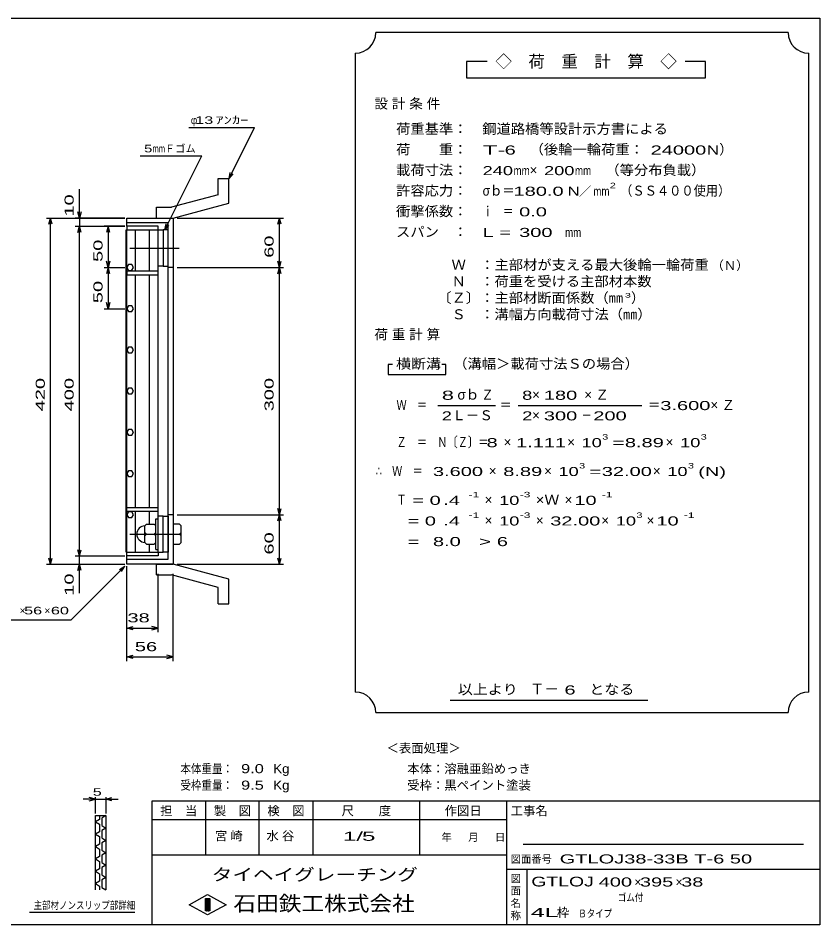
# Model space of a CAD drawing. Units: millimetres, scale not verified. Extents: x -910 to 866, y -641 to 527.
# Drawn here: x -107 to 866, y -573 to 527 of the extents above; entities that cross this region are included whole.
import ezdxf
from ezdxf.enums import TextEntityAlignment as Align

# ---------------------------------------------------------------- set-up
doc = ezdxf.new("R2010")
doc.units = ezdxf.units.MM
doc.header["$LTSCALE"] = 5
doc.linetypes.add('CHAIN', pattern=[18.5, 12, -1.5, 3.5, -1.5])
for name, color, linetype, lineweight in [('0_2', 150, 'Continuous', 25), ('16', 3, 'Continuous', 25), ('19', 6, 'Continuous', 25), ('22', 4, 'Continuous', 25), ('24', 2, 'Continuous', 25), ('32', 4, 'Continuous', 25)]:
    doc.layers.add(name, color=color, linetype=linetype, lineweight=lineweight)
doc.styles.add('ベクトル', font='')
doc.styles.get('ベクトル').set_extended_font_data('ベクトル')

msp = doc.modelspace()

# ---------------------------------------------------------------- linework, layer by layer
at = {"layer": '0_2'}
for p, q in [((-864.5, 526.75), (865.5, 526.75)), ((865.5, 526.75), (865.5, -573.25)), ((865.5, -423.25), (55.5, -423.25)), ((55.5, -423.25), (55.5, -573.25)), ((120.5, -423.25), (120.5, -488.25)), ((185.5, -488.25), (185.5, -423.25)), ((250.5, -423.25), (250.5, -488.25)), ((380.5, -488.25), (380.5, -423.25)), ((485.5, -423.25), (485.5, -573.25)), ((485.5, -445.75), (55.5, -445.75)), ((845.5, -475.75), (505.5, -475.75)), ((55.5, -488.25), (485.5, -488.25)), ((485.5, -505.75), (865.5, -505.75)), ((510.5, -573.25), (510.5, -505.75)), ((100.5, -548.75), (123, -536.25)), ((123, -536.25), (145.5, -548.75)), ((123, -561.25), (100.5, -548.75)), ((120.5, -541.25), (125.5, -541.25)), ((120.5, -556.25), (120.5, -541.25)), ((120.5, -541.25), (121.5, -541.25)), ((121.5, -541.25), (121.5, -556.25)), ((122.5, -556.25), (122.5, -541.25)), ((122.5, -541.25), (123.5, -541.25)), ((145.5, -548.75), (123, -561.25)), ((123.5, -541.25), (123.5, -556.25)), ((124.5, -556.25), (124.5, -541.25)), ((124.5, -541.25), (125.5, -541.25)), ((125.5, -541.25), (125.5, -556.25)), ((125.5, -541.25), (125.5, -556.25)), ((125.5, -556.25), (120.5, -556.25)), ((121.5, -556.25), (122.5, -556.25)), ((123.5, -556.25), (124.5, -556.25)), ((865.5, -573.25), (-864.5, -573.25))]:
    msp.add_line(p, q, dxfattribs=at)
at = {"layer": '16'}
for p, q in [((24.3, -121.25), (24.3, 269.75)), ((24.3, 269.75), (25, 269.75)), ((63, 274.25), (25, 274.25)), ((25, 274.25), (25, 269.75)), ((25, 269.75), (63, 269.75)), ((25, -121.25), (25, 269.75)), ((25, 269.75), (63, 269.75)), ((35.5, 219.75), (35.5, 269.75)), ((52.5, 219.75), (52.5, 269.75)), ((63, 269.75), (63, 274.25)), ((63, -121.25), (63, 269.75)), ((63, 269.75), (69, 269.75)), ((69, 269.75), (69, 225.75)), ((75, 269.75), (69, 269.75)), ((75, 225.75), (75, 269.75)), ((26.976, 227.7), (25, 224.222)), ((25, 224.222), (27.024, 220.772)), ((30.976, 227.728), (26.976, 227.7)), ((27.024, 220.772), (31.024, 220.8)), ((33, 224.25), (30.976, 227.728)), ((31.024, 220.8), (33, 224.278)), ((69, 225.75), (63, 225.75)), ((69, 225.75), (75, 225.75)), ((25, 219.75), (25, 215.25)), ((63, 219.75), (25, 219.75)), ((25, 215.25), (63, 215.25)), ((35.5, -66.75), (35.5, 215.25)), ((52.5, -66.75), (52.5, 215.25)), ((63, 215.25), (63, 219.75)), ((26.976, 177.7), (25, 174.222)), ((30.976, 177.728), (26.976, 177.7)), ((33, 174.25), (30.976, 177.728)), ((25, 174.222), (27.024, 170.772)), ((27.024, 170.772), (31.024, 170.8)), ((31.024, 170.8), (33, 174.278)), ((26.976, 127.7), (25, 124.222)), ((25, 124.222), (27.024, 120.772)), ((30.976, 127.728), (26.976, 127.7)), ((33, 124.25), (30.976, 127.728)), ((31.024, 120.8), (33, 124.278)), ((27.024, 120.772), (31.024, 120.8)), ((26.976, 77.7), (25, 74.222)), ((30.976, 77.728), (26.976, 77.7)), ((33, 74.25), (30.976, 77.728)), ((25, 74.222), (27.024, 70.772)), ((27.024, 70.772), (31.024, 70.8)), ((31.024, 70.8), (33, 74.278)), ((26.976, 27.7), (25, 24.222)), ((25, 24.222), (27.024, 20.772)), ((30.976, 27.728), (26.976, 27.7)), ((33, 24.25), (30.976, 27.728)), ((31.024, 20.8), (33, 24.278)), ((27.024, 20.772), (31.024, 20.8)), ((26.976, -22.3), (25, -25.778)), ((25, -25.778), (27.024, -29.228)), ((30.976, -22.272), (26.976, -22.3)), ((27.024, -29.228), (31.024, -29.2)), ((33, -25.75), (30.976, -22.272)), ((31.024, -29.2), (33, -25.722)), ((25, -71.25), (25, -66.75)), ((25, -66.75), (63, -66.75)), ((25, -71.25), (63, -71.25)), ((26.976, -72.3), (25, -75.778)), ((25, -75.778), (27.024, -79.228)), ((30.976, -72.272), (26.976, -72.3)), ((33, -75.75), (30.976, -72.272)), ((31.024, -79.2), (33, -75.722)), ((35.5, -121.25), (35.5, -71.25)), ((52.5, -86.25), (52.5, -71.25)), ((63, -71.25), (63, -66.75)), ((27.024, -79.228), (31.024, -79.2)), ((47, -89.25), (49, -87.25)), ((49, -87.25), (58, -87.25)), ((60, -89.25), (58, -87.25)), ((60, -117.75), (60, -80.75)), ((60, -80.75), (63, -80.75)), ((69, -77.25), (63, -77.25)), ((63, -117.75), (63, -80.75)), ((69, -121.25), (69, -77.25)), ((69, -77.25), (75, -77.25)), ((75, -77.25), (75, -121.25)), ((47, -109.25), (47, -89.25)), ((49, -99.25), (47, -97.25)), ((58, -99.25), (60, -97.25)), ((49, -99.25), (47, -101.25)), ((47, -109.25), (49, -111.25)), ((49, -99.25), (58, -99.25)), ((60, -101.25), (58, -99.25)), ((58, -111.25), (60, -109.25)), ((49, -111.25), (58, -111.25)), ((52.5, -121.25), (52.5, -112.25)), ((60, -117.75), (63, -117.75)), ((24.3, -121.25), (25, -121.25)), ((25, -121.25), (63, -121.25)), ((25, -125.75), (25, -121.25)), ((25, -121.25), (63, -121.25)), ((63, -125.75), (25, -125.75)), ((63, -121.25), (63, -125.75)), ((63, -121.25), (69, -121.25)), ((75, -121.25), (69, -121.25))]:
    msp.add_line(p, q, dxfattribs=at)
at = {"layer": '16', "linetype": 'CHAIN'}
for p, q in [((28.5, 247.75), (94.5, 247.75)), ((28.5, -99.25), (94.5, -99.25))]:
    msp.add_line(p, q, dxfattribs=at)
at = {"layer": '16'}
msp.add_arc((47, -99.25), 10, 90, 270, dxfattribs=at)
at = {"layer": '19'}
for p, q in [((135.61, 332.37), (148.61, 332.37)), ((135.61, 312.35), (135.61, 332.37)), ((148.61, 302.37), (148.61, 332.37)), ((135.61, 312.35), (79.28, 297.26)), ((60.99, 297.26), (79.28, 297.26)), ((60.99, 284.26), (60.99, 297.26)), ((81, 284.25), (148.61, 302.37)), ((25, 274.25), (25, 284.25)), ((25, 284.25), (81, 284.25)), ((75, 278.25), (25, 278.25)), ((61, 284.25), (81, 284.25)), ((75, -129.75), (75, 278.25)), ((81, 284.25), (81, -135.75)), ((81, 224.25), (75, 224.25)), ((81, -75.75), (75, -75.75)), ((89, -87.25), (81, -87.25)), ((81, -87.25), (81, -111.25)), ((91, -89.25), (89, -87.25)), ((91, -97.25), (89, -99.25)), ((91, -109.25), (91, -89.25)), ((81, -99.25), (89, -99.25)), ((89, -99.25), (91, -101.25)), ((89, -111.25), (91, -109.25)), ((81, -111.25), (89, -111.25)), ((25, -135.75), (25, -125.75)), ((25, -129.75), (75, -129.75)), ((81, -135.75), (25, -135.75)), ((60.99, -148.76), (60.99, -135.76)), ((61, -135.75), (81, -135.75)), ((148.61, -153.87), (81, -135.75)), ((60.99, -148.76), (79.28, -148.76)), ((135.61, -163.85), (79.28, -148.76)), ((148.61, -183.87), (148.61, -153.87)), ((135.61, -183.87), (135.61, -163.85)), ((135.61, -183.87), (148.61, -183.87))]:
    msp.add_line(p, q, dxfattribs=at)
at = {"layer": '22'}
for p, q in [((100, 394.25), (180, 394.25)), ((149, 332.25), (180, 394.25)), ((41, 359.75), (116, 359.75)), ((71, 269.75), (116, 359.75)), ((149, 332.25), (150.5, 339.55)), ((149, 332.25), (154, 337.75)), ((-32.5, 284.25), (-32.5, 319.25)), ((-32.5, 284.25), (-34.5, 291.75)), ((-30.5, 291.75), (-32.5, 284.25)), ((-72.5, 284.25), (22.5, 284.25)), ((-69.5, 276.75), (-67.5, 284.25)), ((-65.5, 276.75), (-67.5, 284.25)), ((-67.5, -135.75), (-67.5, 284.25)), ((22.5, 284.25), (-37.5, 284.25)), ((-32.5, 284.25), (-32.5, 274.25)), ((71, 269.75), (72.5, 277.05)), ((71, 269.75), (76, 275.25)), ((86, 284.25), (215, 284.25)), ((208, 276.75), (210, 284.25)), ((212, 276.75), (210, 284.25)), ((210, 224.25), (210, 284.25)), ((-37.5, 274.25), (22.5, 274.25)), ((-34.5, 266.75), (-32.5, 274.25)), ((-30.5, 266.75), (-32.5, 274.25)), ((-32.5, -125.75), (-32.5, 274.25)), ((22.5, 274.25), (-2.5, 274.25)), ((2.5, 274.25), (0.5, 266.75)), ((4.5, 266.75), (2.5, 274.25)), ((2.5, 274.25), (2.5, 224.25)), ((2.5, 224.25), (0.5, 231.75)), ((4.5, 231.75), (2.5, 224.25)), ((210, 224.25), (208, 231.75)), ((210, 224.25), (212, 231.75)), ((-2.5, 224.25), (22.5, 224.25)), ((2.5, 224.25), (0.5, 216.75)), ((4.5, 216.75), (2.5, 224.25)), ((2.5, 224.25), (2.5, 174.25)), ((86, 224.25), (215, 224.25)), ((208, 216.75), (210, 224.25)), ((212, 216.75), (210, 224.25)), ((210, -75.75), (210, 224.25)), ((2.5, 174.25), (0.5, 181.75)), ((4.5, 181.75), (2.5, 174.25)), ((-2.5, 174.25), (22.5, 174.25)), ((86, -75.75), (215, -75.75)), ((210, -75.75), (208, -68.25)), ((208, -83.25), (210, -75.75)), ((210, -75.75), (212, -68.25)), ((212, -83.25), (210, -75.75)), ((210, -135.75), (210, -75.75)), ((-32.5, -125.75), (-34.5, -118.25)), ((-32.5, -125.75), (-30.5, -118.25)), ((-67.5, -135.75), (-69.5, -128.25)), ((-67.5, -135.75), (-65.5, -128.25)), ((-37.5, -125.75), (22.5, -125.75)), ((-32.5, -135.75), (-32.5, -125.75)), ((210, -135.75), (208, -128.25)), ((210, -135.75), (212, -128.25)), ((-72.5, -135.75), (22.5, -135.75)), ((-42.5, -203.25), (22.5, -138.25)), ((-37.5, -135.75), (22.5, -135.75)), ((-34.5, -143.25), (-32.5, -135.75)), ((-30.5, -143.25), (-32.5, -135.75)), ((-32.5, -170.75), (-32.5, -135.75)), ((16, -142.25), (22.5, -138.25)), ((18.5, -144.75), (22.5, -138.25)), ((25, -218.25), (25, -138.25)), ((25, -253.25), (25, -138.25)), ((86, -135.75), (215, -135.75)), ((63, -218.25), (63, -147.25)), ((81, -253.25), (81, -147.25)), ((-142.5, -203.25), (-42.5, -203.25)), ((25, -213.25), (32.5, -211.25)), ((32.5, -215.25), (25, -213.25)), ((25, -213.25), (63, -213.25)), ((63, -213.25), (55.5, -211.25)), ((55.5, -215.25), (63, -213.25)), ((25, -248.25), (32.5, -246.25)), ((32.5, -250.25), (25, -248.25)), ((25, -248.25), (81, -248.25)), ((81, -248.25), (73.5, -246.25)), ((73.5, -250.25), (81, -248.25))]:
    msp.add_line(p, q, dxfattribs=at)
at = {"layer": '24', "color": 4}
for p, q in [((827, 509.25), (327, 509.25)), ((302, 484.25), (302, -290.75)), ((852, -290.75), (852, 484.25)), ((462, 474.25), (437, 474.25)), ((437, 474.25), (437, 454.25)), ((727, 474.25), (702, 474.25)), ((727, 454.25), (727, 474.25)), ((437, 454.25), (727, 454.25)), ((347, 106.75), (342, 106.75)), ((342, 106.75), (342, 94.25)), ((412, 106.75), (407, 106.75)), ((412, 94.25), (412, 106.75)), ((342, 94.25), (412, 94.25)), ((402, 56.75), (472, 56.75)), ((499.5, 56.75), (649.5, 56.75)), ((417, -300.75), (657, -300.75)), ((327, -315.75), (827, -315.75))]:
    msp.add_line(p, q, dxfattribs=at)
for centre, start, end in [((302, 509.25), 270, 0), ((852, 509.25), 180, 270), ((302, -315.75), 0, 90), ((852, -315.75), 90, 180)]:
    msp.add_arc(centre, 25, start, end, dxfattribs=at)
at = {"layer": '32'}
for p, q in [((-13, -420.75), (-28, -420.75)), ((-13, -420.75), (-20.5, -418.75)), ((-20.5, -422.75), (-13, -420.75)), ((-13, -438.25), (-13, -418.25)), ((-13, -420.75), (-0.5, -420.75)), ((-0.5, -418.25), (-0.5, -438.25)), ((-0.5, -420.75), (7, -418.75)), ((7, -422.75), (-0.5, -420.75)), ((-0.5, -420.75), (14.5, -420.75)), ((-13, -440.75), (-0.5, -440.75)), ((-13, -530.75), (-13, -440.75)), ((-8, -445.25), (-13, -448.25)), ((-13, -448.25), (-8, -451.25)), ((-8, -440.75), (-8, -445.25)), ((-0.5, -440.75), (-5.5, -443.75)), ((-5.5, -443.75), (-5.5, -452.75)), ((-0.5, -440.75), (-0.5, -530.75)), ((-8, -460.25), (-13, -463.25)), ((-8, -451.25), (-8, -460.25)), ((-5.5, -452.75), (-0.5, -455.75)), ((-0.5, -455.75), (-5.5, -458.75)), ((-5.5, -458.75), (-5.5, -467.75)), ((-13, -463.25), (-8, -466.25)), ((-8, -466.25), (-8, -475.25)), ((-5.5, -467.75), (-0.5, -470.75)), ((-0.5, -470.75), (-5.5, -473.75)), ((-8, -475.25), (-13, -478.25)), ((-13, -478.25), (-8, -481.25)), ((-8, -481.25), (-8, -490.25)), ((-5.5, -473.75), (-5.5, -482.75)), ((-5.5, -482.75), (-0.5, -485.75)), ((-8, -490.25), (-13, -493.25)), ((-13, -493.25), (-8, -496.25)), ((-0.5, -485.75), (-5.5, -488.75)), ((-5.5, -488.75), (-5.5, -497.75)), ((-8, -505.25), (-13, -508.25)), ((-8, -496.25), (-8, -505.25)), ((-5.5, -497.75), (-0.5, -500.75)), ((-0.5, -500.75), (-5.5, -503.75)), ((-5.5, -503.75), (-5.5, -512.75)), ((-13, -508.25), (-8, -511.25)), ((-8, -511.25), (-8, -520.25)), ((-5.5, -512.75), (-0.5, -515.75)), ((-0.5, -515.75), (-5.5, -518.75)), ((-8, -520.25), (-13, -523.25)), ((-13, -523.25), (-8, -526.25)), ((-8, -526.25), (-8, -530.75)), ((-5.5, -518.75), (-5.5, -527.75)), ((-5.5, -527.75), (-0.5, -530.75)), ((34.5, -558.25), (-93, -558.25))]:
    msp.add_line(p, q, dxfattribs=at)

# ---------------------------------------------------------------- texts
at = {"layer": '0_2', "style": 'ベクトル'}
for s, height, p in [('担\u3000当', 11, (65.5, -434.75)), ('製\u3000図', 11, (130.5, -434.75)), ('検\u3000図', 11, (195.5, -434.75)), ('尺\u3000\u3000度', 11, (285.5, -434.75)), ('作図日', 11, (410.5, -434.75)), ('工事名', 11, (490.5, -434.75)), ('年', 9.164, (406.5, -467)), ('月', 9.164, (439, -467)), ('日', 9.164, (471.5, -467)), ('図面番号', 9.164, (490.5, -493.5)), ('図', 9.164, (490.5, -517)), ('面', 9.164, (490.5, -532)), ('名', 9.164, (490.5, -547)), ('称', 9.164, (490.5, -562))]:
    msp.add_text(s, height=height, dxfattribs=at).set_placement(p, align=Align.MIDDLE_LEFT)
at = {"layer": '0_2', "color": 222, "style": 'ベクトル'}
for s, height, width, p in [('タイヘイグレーチング', 14.66, 1.25, (128, -512.25)), ('石田鉄工株式会社', 18.33, 1.1, (154.25, -547.25))]:
    msp.add_text(s, height=height, dxfattribs=dict(at, width=width)).set_placement(p, align=Align.MIDDLE_LEFT)
at = {"layer": '22', "color": 2, "style": 'ベクトル'}
for s, height, width, p in [(' 13 ', 9.164, 1.6, (102.5, 403)), ('ｱﾝｶｰ', 9.164, 1.6, (132.5, 403)), ('5', 9.164, 1.45, (46, 368.5)), ('mm', 9.164, 0.75, (56, 368.5)), (' 56 ', 9.164, 1.6, (-105, -192)), (' 60 ', 9.164, 1.6, (-72.5, -192)), (' 38 ', 11, 1.65, (19, -200.75)), (' 56 ', 11, 1.65, (28, -235.75)), ('本体重量：', 11, 0.85, (90, -383.75)), ('  9.0', 11, 1.35, (152.5, -383.75)), ('Kg', 11, 1.1, (202.5, -383.75)), ('受枠重量：', 11, 0.85, (90, -403.75)), ('  9.5', 11, 1.35, (152.5, -403.75)), ('Kg', 11, 1.1, (202.5, -403.75)), ('1/', 11, 2, (287, -465.75)), (' 5 ', 11, 2, (302, -465.75)), ('GTLOJ38-33B T-6 50       ', 11, 1.65, (550, -493.25)), ('GTLOJ', 11.73, 1.5, (515.5, -520.75)), (' 400 ', 11, 1.65, (590.5, -521.25)), (' 395 ', 11, 1.65, (640.5, -521.25)), (' 38 ', 11, 1.65, (690.5, -521.25)), ('ゴム付', 9.164, 0.8, (620.5, -540)), ('4L', 11, 2.05, (515, -558.25)), ('Ｂタイプ', 9.164, 0.8, (572.5, -559.5))]:
    msp.add_text(s, height=height, dxfattribs=dict(at, width=width)).set_placement(p, align=Align.MIDDLE_LEFT)
for s, height, p in [('φ', 9.164, (102.5, 403)), ('Ｆゴム', 9.164, (71, 368.5)), ('×', 9.164, (-105, -192)), ('×', 9.164, (-75, -192)), ('＜表面処理＞', 11, (340, -358.75)), ('本体：', 11, (365, -383.75)), ('溶融亜鉛めっき', 11, (410, -383.75)), ('受枠：', 11, (365, -403.75)), ('黒ペイント塗装', 11, (410, -403.75)), ('×', 11, (640.5, -521.25)), ('×', 11, (690.5, -521.25)), ('枠', 11, (546.5, -558.25))]:
    msp.add_text(s, height=height, dxfattribs=at).set_placement(p, align=Align.MIDDLE_LEFT)
at = {"layer": '22', "color": 2, "style": 'ベクトル', "width": 1.65}
for s, p in [(' 10 ', (-45, 279.25)), (' 50 ', (-10, 224.25)), (' 60 ', (197.5, 229.25)), (' 50 ', (-10, 174.25)), (' 420 ', (-80, 43)), (' 400 ', (-45, 43)), (' 300 ', (197.5, 43)), (' 60 ', (197.5, -130.75)), (' 10 ', (-45, -180.75))]:
    msp.add_text(s, height=11, rotation=90, dxfattribs=at).set_placement(p, align=Align.MIDDLE_LEFT)
at = {"layer": '22', "color": 2, "char_height": 11, "attachment_point": 4, "style": 'ベクトル'}
for s, insert in [('\\T1.25;宮崎\u3000', (131.75, -465.75)), ('\\T1.25;水谷\u3000', (194.25, -465.75))]:
    msp.add_mtext(s, dxfattribs=dict(at, insert=insert))
at = {"layer": '24', "style": 'ベクトル'}
for s, height, p in [('◇\u3000荷\u3000重\u3000計\u3000算\u3000◇', 14.66, (472, 474.25)), ('）', 12.1, (743.5, 367.5)), ('×', 12.1, (513.5, 342.5)), ('／', 11, (573.25, 316.75)), ('（Ｎ）', 11, (734, 226.75)), ('）', 12.1, (636.5, 187.5)), ('σｂ', 12.1, (426, 70)), ('×', 12.1, (516.5, 70)), ('Ｌ－Ｓ', 12.1, (419.5, 45)), ('×', 12.1, (516.5, 45)), ('×', 12.1, (482, 12.5)), ('×', 12.1, (559, 12.5)), ('×', 12.1, (678.5, 12.5)), ('×', 12.1, (464, -22.5)), ('×', 12.1, (531, -22.5)), ('×', 12.1, (663, -22.5)), ('×', 12.1, (459, -57.5)), ('×', 12.1, (556, -57.5)), ('×', 12.1, (459, -82.5)), ('×', 12.1, (521, -82.5)), ('×', 12.1, (600.5, -82.5)), ('×', 12.1, (655.5, -82.5)), ('Ｔ－', 12.83, (514, -287))]:
    msp.add_text(s, height=height, dxfattribs=at).set_placement(p, align=Align.MIDDLE_LEFT)
for s, height, width, p in [('荷重基準：\u3000', 12.1, 1.05, (351.5, 392.5)), ('鋼道路橋等設計示方書による', 12.1, 1.05, (456, 392.5)), ('荷\u3000\u3000重：\u3000', 12.1, 1.05, (351.5, 367.5)), ('（後輪一輪荷重：', 12.1, 1.05, (513.5, 367.5)), ('T-', 11, 2, (456.5, 366.75)), (' 6 ', 11, 1.65, (476.5, 366.75)), (' 24000', 11, 1.65, (653.5, 366.75)), ('N', 11, 1.4, (728.5, 366.75)), ('載荷寸法：\u3000', 12.1, 1.05, (351.5, 342.5)), ('240', 11, 1.5, (456.5, 341.75)), ('mm', 11, 0.8, (494, 341.75)), ('200', 11, 1.5, (531, 341.75)), ('mm', 11, 0.8, (568.5, 341.75)), ('\u3000（等分布負載）', 12.1, 1.05, (588, 342.5)), ('許容応力：\u3000', 12.1, 1.05, (351.5, 317.5)), ('σｂ＝', 12.1, 0.9, (456.5, 317.5)), ('180.0', 11, 1.65, (494, 316.75)), ('N', 11, 1.4, (559.5, 316.75)), ('mm', 11, 0.8, (590.75, 316.75)), ('2', 6.598, 1.5, (610.75, 323.75)), ('（ＳＳ４００使用）', 12.1, 0.9, (623.25, 317.5)), ('衝撃係数：\u3000', 12.1, 1.05, (351.5, 292.5)), ('ｉ\u3000＝', 12.1, 0.75, (456.5, 292.5)), (' 0.0', 11, 1.65, (494, 291.75)), ('スパン\u3000：\u3000', 12.1, 1.05, (351.5, 267.5)), ('L =', 11, 1.65, (456.5, 266.75)), (' 300 ', 11, 1.65, (494, 266.75)), ('mm', 11, 0.8, (556.5, 266.75)), ('\u3000Ｗ\u3000：主部材が支える最大後輪一輪荷重', 12.1, 1.05, (401.5, 227.5)), ('\u3000Ｎ\u3000：荷重を受ける主部材本数', 12.1, 1.05, (401.5, 207.5)), ('〔Ｚ〕：主部材断面係数（㎜', 12.1, 1.05, (401.5, 187.5)), ('3', 5.499, 1.8, (629, 190.5)), ('\u3000Ｓ\u3000：溝幅方向載荷寸法（㎜）', 12.1, 1.05, (401.5, 167.5)), ('横断溝', 12.1, 1.1, (351.5, 107.5)), ('\u3000（溝幅＞載荷寸法Ｓの場合）', 12.1, 1.05, (403.5, 107.5)), ('8', 11, 1.8, (407, 69.25)), ('Ｚ', 12.1, 0.9, (455, 70)), ('8', 11, 1.5, (504.5, 69.25)), (' 180 ', 11, 1.65, (524, 69.25)), ('Ｗ\u3000＝', 12.1, 0.75, (352, 57.5)), ('＝', 12.1, 0.9, (477, 57.5)), ('＝', 12.1, 0.9, (657, 57.5)), ('3.600', 11, 1.65, (672, 56.75)), ('2', 11, 1.5, (407, 44.25)), ('2', 11, 1.5, (504.5, 44.25)), (' 300 ', 11, 1.65, (524, 44.25)), ('－', 12.1, 0.75, (576.5, 45)), (' 200 ', 11, 1.65, (584, 44.25)), ('3', 6.598, 1.5, (601.5, 18.75)), ('3', 6.598, 1.5, (721, 18.75)), ('Ｚ\u3000＝\u3000Ｎ〔Ｚ〕＝', 12.1, 0.75, (352, 12.5)), (' 8 ', 11, 1.65, (454.5, 11.75)), ('1.111', 11, 1.65, (497, 11.75)), ('10', 11, 1.5, (576.5, 11.75)), ('=', 11, 1.7, (614, 11.75)), ('8.89', 11, 1.65, (629, 11.75)), ('10', 11, 1.5, (696, 11.75)), ('∴\u3000Ｗ\u3000＝', 12.1, 0.75, (327, -22.5)), (' 3.600', 11, 1.65, (389.5, -23.25)), ('8.89', 11, 1.65, (481.5, -23.25)), ('10', 11, 1.5, (548.5, -23.25)), ('3', 6.598, 1.5, (573.5, -16.25)), ('=', 11, 1.7, (586, -23.25)), ('32.00', 11, 1.65, (601, -23.25)), ('10', 11, 1.5, (680.5, -23.25)), ('3', 6.598, 1.5, (705.5, -16.25)), ('(N)', 11, 1.65, (718, -23.25)), ('Ｔ', 12.1, 0.75, (352, -57.5)), (' = 0', 11, 1.65, (364.5, -58.25)), (' .4 ', 11, 1.65, (402, -58.25)), ('-1', 6.598, 1.65, (439.5, -51.25)), ('10', 11, 1.5, (476.5, -58.25)), ('-3', 6.598, 1.65, (501.5, -51.25)), ('×Ｗ', 12.1, 1.1, (521, -57.5)), (' 10 ', 11, 1.65, (561, -58.25)), ('-1', 6.598, 1.65, (601, -51.25)), ('-1', 6.598, 1.65, (439.5, -76.25)), ('-3', 6.598, 1.65, (501.5, -76.25)), ('3', 6.598, 1.5, (643, -76.25)), ('-1', 6.598, 1.65, (700.5, -76.25)), ('  = 0', 11, 1.65, (352, -83.25)), (' .4 ', 11, 1.65, (402, -83.25)), ('10', 11, 1.5, (476.5, -83.25)), ('32.00', 11, 1.65, (538.5, -83.25)), ('10', 11, 1.5, (618, -83.25)), (' 10 ', 11, 1.65, (660.5, -83.25)), ('  =', 11, 1.65, (352, -108.25)), (' 8.0', 11, 1.65, (389.5, -108.25)), ('>', 11, 1.7, (452, -108.25)), (' 6 ', 11, 1.65, (467, -108.25)), ('以上より\u3000', 12.1, 1.1, (426.5, -287.5)), (' 6 ', 11, 1.65, (549, -288.25)), ('となる', 12.1, 1.1, (586, -287.5))]:
    msp.add_text(s, height=height, dxfattribs=dict(at, width=width)).set_placement(p, align=Align.MIDDLE_LEFT)
at = {"layer": '24', "char_height": 12.1, "attachment_point": 4, "style": 'ベクトル'}
for s, insert in [('\\T1.28;設計条件', (325.25, 422.5)), ('\\T1.28;荷重計算', (325.25, 142.5)), ('\\T1.42;×Ｚ', (579.75, 70)), ('\\T1.42;×Ｚ', (732.75, 57.5))]:
    msp.add_mtext(s, dxfattribs=dict(at, insert=insert))
at = {"layer": '32', "color": 2, "style": 'ベクトル'}
for s, width, p in [(' 5 ', 1.6, (-21.75, -412)), ('主部材ノンスリップ部詳細', 0.8, (-88, -549.5))]:
    msp.add_text(s, height=9.164, dxfattribs=dict(at, width=width)).set_placement(p, align=Align.MIDDLE_LEFT)

doc.saveas('drawing.dxf')
